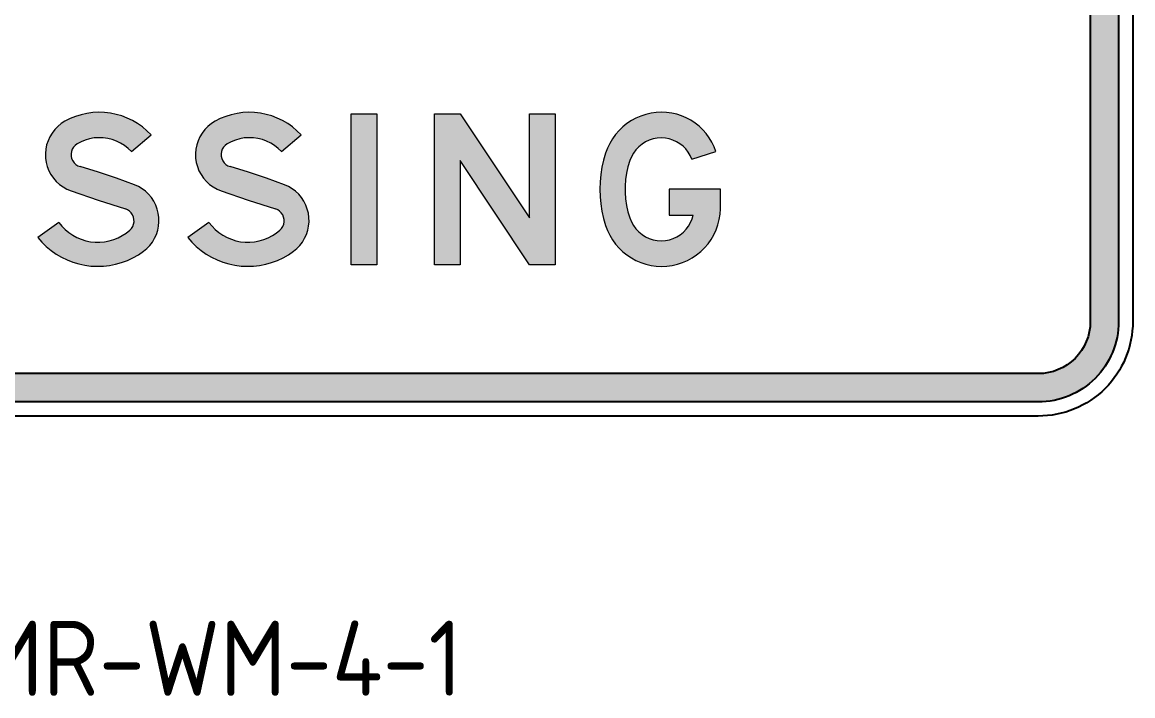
# Model space of a CAD drawing. Extents: x 143 to 283, y 110 to 205.
# Drawn here: x 204.8 to 283.2, y 109.6 to 157.1 of the extents above; entities that cross this region are included whole.
import ezdxf

# ---------------------------------------------------------------- set-up
doc = ezdxf.new("R2010")
doc.units = 0
doc.header["$LTSCALE"] = 12
doc.header["$MEASUREMENT"] = 0
doc.layers.get('0').update_dxf_attribs({"linetype": 'CONTINUOUS'})
for name, color, linetype in [('L25', 1, 'CONTINUOUS'), ('L35', 3, 'CONTINUOUS'), ('T25', 1, 'CONTINUOUS')]:
    doc.layers.add(name, color=color, linetype=linetype)
doc.styles.add('ISO', font='iso')

msp = doc.modelspace()

# ---------------------------------------------------------------- hatches: boundary and pattern name
at = {"layer": 'L25'}
h = msp.add_hatch(color=256, dxfattribs=at)
edge = h.paths.add_edge_path(flags=16)
edge.add_line((146.1875000000001, 135.9572171679198), (146.1875, 197.9573505012531))
edge.add_arc((149.8541000000001, 197.9573505012531), 3.666600000000045, 90.00000000000051, 179.9999999999996, ccw=False)
edge.add_line((149.8541, 201.6239505012531), (276.5208999999999, 201.6239505012531))
edge.add_arc((276.5208999999999, 197.9573505012531), 3.666600000000017, 3.979039320256561e-13, 89.99999999999909, ccw=False)
edge.add_line((280.1874999999999, 197.9573505012531), (280.1874999999999, 135.9572171679198))
edge.add_arc((276.5208999999999, 135.9572171679198), 3.666600000000017, -90, 3.979039320256561e-13, ccw=False)
edge.add_line((276.5208999999999, 132.2906171679197), (149.8541, 132.2906171679198))
edge.add_arc((149.8541, 135.9572171679198), 3.666599999999931, 179.9999999999996, 270.00000000000045, ccw=False)
edge = h.paths.add_edge_path()
edge.add_line((144.1875, 135.9572171679198), (144.1875, 197.9573505012531))
edge.add_arc((149.8541000000001, 197.9573505012531), 5.666600000000045, 90.00000000000028, 179.9999999999994, ccw=False)
edge.add_line((149.8541, 203.6239505012531), (276.5208999999999, 203.6239505012531))
edge.add_arc((276.5208999999999, 197.9573505012531), 5.666599999999988, 0, 89.99999999999937, ccw=False)
edge.add_line((282.1874999999999, 197.9573505012531), (282.1874999999999, 135.9572171679198))
edge.add_arc((276.5208999999999, 135.9572171679198), 5.666600000000017, -90, 2.8421709430404007e-13, ccw=False)
edge.add_line((276.5208999999999, 130.2906171679197), (149.8541, 130.2906171679198))
edge.add_arc((149.8541, 135.9572171679198), 5.66659999999996, 179.9999999999997, 270.00000000000057, ccw=False)
h = msp.add_hatch(color=256, dxfattribs=at)
h.paths.add_polyline_path([(228.0487106590545, 150.6273448908371), (229.8608194302471, 150.6273448908371), (229.8608194302471, 139.9645692682551), (228.0487106590545, 139.9645692682551)])
h.paths.add_polyline_path([(233.9201478357716, 150.6273448908371), (235.7322566069641, 150.6273448908371), (240.6362119821123, 143.2714118281149), (240.6362119821123, 150.6273448908371), (242.4483207533048, 150.6273448908371), (242.4483207533048, 139.9645692682551), (240.6362119821123, 139.9645692682551), (235.7322566069641, 147.3205023309773), (235.7322566069641, 139.9645692682551), (233.9201478357716, 139.9645692682551)])
h.paths.add_polyline_path([(176.9820521804764, 150.7348428687892), (176.5827739766543, 150.7194860147961), (176.1937336754943, 150.6580585988234), (175.8046933743343, 150.5659174748645), (175.4310099271676, 150.4328247402571), (175.0675643826628, 150.2638993463324), (174.7245946434823, 150.0642602444213), (174.402100709626, 149.828788483193), (174.105201532425, 149.5626030139782), (173.7980644525618, 149.2349901287909), (173.5114031780229, 148.8817824869483), (173.2554556114703, 148.5080990397815), (173.030221752904, 148.1190587386215), (172.835701602324, 147.7095426321373), (172.6667762083993, 147.289788622991), (172.5336834737919, 146.8597967111826), (172.4313044471709, 146.4195668967121), (172.3647580798672, 145.9742181309105), (172.3289254205498, 145.5237504137779), (172.3289254205498, 145.0681637453143), (172.3647580798672, 144.6176960281817), (172.4313044471709, 144.1723472623801), (172.5336834737919, 143.7321174479096), (172.6667762083993, 143.3021255361012), (172.835701602324, 142.8823715269549), (173.030221752904, 142.4728554204708), (173.2554556114703, 142.0838151193108), (173.5114031780229, 141.7101316721439), (173.7980644525618, 141.3620429816324), (174.105201532425, 141.029311145114), (174.402100709626, 140.7631256758993), (174.7245946434823, 140.5327728660019), (175.0675643826628, 140.3280148127598), (175.4310099271676, 140.1590894188351), (175.8046933743343, 140.0259966842277), (176.1937336754943, 139.9338555602688), (176.5827739766543, 139.8775470956272), (176.9820521804764, 139.857071290303), (177.3608545789742, 139.8826660469583), (177.7345380261411, 139.9440934629309), (178.1031025219769, 140.0362345868898), (178.4614291151505, 140.1590894188351), (178.804398854331, 140.3126579587666), (179.1371306908494, 140.4918212553535), (179.4545056733747, 140.7016982599266), (179.7514048505757, 140.9371700211551), (180.0278282224525, 141.1931175877077), (180.2837757890051, 141.4746599109155), (180.5090096475714, 141.7766780394476), (180.7137677008135, 142.0991719733039), (179.1166548855252, 143.0564158722107), (178.9682052969247, 142.7851114516649), (178.7890420003379, 142.5342828364434), (178.5842839470958, 142.3090489778771), (178.3744069425227, 142.1350046326213), (178.1491730839563, 141.9814360926897), (177.9085823713968, 141.8585812607445), (177.6526348048443, 141.7664401367855), (177.3864493356295, 141.7050127208129), (177.1202638664148, 141.6691800614955), (176.848959445869, 141.6691800614955), (176.5776550253232, 141.7050127208129), (176.3114695561086, 141.7664401367855), (176.060640940887, 141.8585812607445), (175.8149312769965, 141.9814360926897), (175.5896974184302, 142.1350046326213), (175.3849393651881, 142.3090489778771), (175.1136349446423, 142.595710252416), (174.8730442320829, 142.9028473322791), (174.6631672275097, 143.2355791687975), (174.4840039309229, 143.5836678593091), (174.3406732936534, 143.9471134038138), (174.2331753157013, 144.3259158023117), (174.1563910457355, 144.7098371521406), (174.1205583864181, 145.0988774533006), (174.1205583864181, 145.4930367057916), (174.1563910457355, 145.8820770069516), (174.2331753157013, 146.2659983567805), (174.3406732936534, 146.6448007552784), (174.4840039309229, 147.0082462997831), (174.6631672275097, 147.3563349902947), (174.8730442320829, 147.6890668268131), (175.1136349446423, 147.9962039066762), (175.3849393651881, 148.2828651812152), (175.6101732237544, 148.4722663804641), (175.8558828876448, 148.6258349203956), (176.1220683568596, 148.753808703672), (176.4036106800675, 148.8459498276309), (176.6902719546064, 148.9022582922725), (176.9820521804764, 148.9227340975967), (177.2789513576774, 148.9022582922725), (177.5707315835474, 148.8408308762999), (177.8573928580863, 148.7486897523409), (178.1235783273011, 148.6155970177335), (178.3744069425227, 148.4569095264709), (178.599640801089, 148.2623893758909), (178.804398854331, 148.0422744686557), (178.9733242482558, 147.8016837560962), (179.1166548855252, 147.5354982868815), (180.7137677008135, 148.4978611371193), (180.4578201342609, 148.8766635356172), (180.176277811053, 149.2298711774598), (179.8589028285278, 149.5626030139782), (179.5620036513268, 149.828788483193), (179.2395097174705, 150.0642602444213), (178.89653997829, 150.2638993463324), (178.5382133851163, 150.4328247402571), (178.1594109866185, 150.5659174748645), (177.7754896367895, 150.6580585988234), (177.3813303842985, 150.7194860147961)])
h.paths.add_polyline_path([(189.1856321537052, 146.0407644982142), (185.8787895938454, 146.0407644982142), (185.8787895938454, 148.8152361196446), (189.1856321537052, 148.8152361196446), (189.4006281096094, 148.7998792656514), (189.6105051141825, 148.7486897523409), (189.8152631674246, 148.6667865310441), (189.9995454153425, 148.5541696017609), (190.1633518579362, 148.4108389644915), (190.3066824952056, 148.2470325218978), (190.4192994244888, 148.0627502739799), (190.5012026457856, 147.8579922207378), (190.5523921590962, 147.6481152161647), (190.5677490130893, 147.4280003089294), (190.5523921590962, 147.2130043530252), (190.5012026457856, 146.998008397121), (190.4192994244888, 146.79836929521), (190.3066824952056, 146.6140870472921), (190.1633518579362, 146.4451616533674), (189.9995454153425, 146.3069499674289), (189.8152631674246, 146.1943330381458), (189.6105051141825, 146.1073108655179), (189.4006281096094, 146.0612403035384)], flags=16)
h.paths.add_polyline_path([(190.5677490130893, 144.551149660878), (192.594853740186, 139.9645692682551), (190.5677490130893, 139.9645692682551), (188.6532612152757, 144.2286557270217), (185.8787895938454, 144.2286557270217), (185.8787895938454, 139.9645692682551), (184.0666808226528, 139.9645692682551), (184.0666808226528, 150.6273448908371), (189.1856321537052, 150.6273448908371), (189.5183639902236, 150.611988036844), (189.851095826742, 150.5607985235334), (190.1735897605983, 150.4788953022366), (190.4858457917925, 150.3560404702914), (190.7878639203246, 150.2075908816908), (191.0694062435324, 150.023308633773), (191.3304727614161, 149.8134316291998), (191.5659445226445, 149.5779598679714), (191.7758215272177, 149.3168933500877), (191.9601037751355, 149.0353510268799), (192.1085533637361, 148.7333328983478), (192.2314081956813, 148.4210768671535), (192.3133114169782, 148.0985829332973), (192.3645009302887, 147.7658510967789), (192.3798577842818, 147.4280003089294), (192.3645009302887, 147.1055063750731), (192.3184303683092, 146.7830124412168), (192.2365271470124, 146.4656374586916), (192.1239102177292, 146.1585003788284), (191.9754606291287, 145.8667201529584), (191.806535235204, 145.5902967810816), (191.6017771819619, 145.334349214529), (191.3765433233956, 145.0988774533006), (191.125714708174, 144.8890004487274), (190.8544102876282, 144.7047182008096)])
h.paths.add_polyline_path([(199.3211557891888, 148.9227340975967), (199.0396134659809, 148.9073772436035), (198.7683090454352, 148.8613066816241), (198.5021235762204, 148.7794034603272), (198.2461760096678, 148.6719054823751), (198.0055852971084, 148.5336937964367), (197.7803514385421, 148.364768402512), (197.580712336631, 148.1753672032631), (197.4015490400442, 147.9654901986899), (197.2223857434574, 147.6941857781441), (197.0688172035258, 147.4075245036052), (196.9510813229116, 147.1055063750731), (196.8691781016147, 146.7881313925479), (196.7821559289868, 146.2967120647668), (196.7309664156763, 145.7950548343237), (196.7156095616832, 145.2985165552116), (196.7309664156763, 144.7968593247685), (196.7821559289868, 144.2952020943254), (196.8691781016147, 143.8037827665443), (196.9510813229116, 143.4915267353502), (197.0688172035258, 143.1895086068181), (197.2223857434574, 142.8977283809481), (197.4015490400442, 142.6315429117334), (197.580712336631, 142.4165469558292), (197.7803514385421, 142.2271457565802), (198.0055852971084, 142.0633393139865), (198.2461760096678, 141.9251276280481), (198.5021235762204, 141.812510698765), (198.7683090454352, 141.7357264287992), (199.0396134659809, 141.6845369154887), (199.3211557891888, 141.6691800614955), (199.5975791610656, 141.6845369154887), (199.8688835816114, 141.7357264287992), (200.1350690508261, 141.812510698765), (200.3910166173788, 141.9251276280481), (200.6316073299382, 142.0633393139865), (200.8568411885045, 142.2271457565802), (201.0564802904155, 142.4165469558292), (201.2356435870024, 142.6315429117334), (201.4199258349203, 142.8977283809481), (201.5683754235208, 143.1895086068181), (201.686111304135, 143.4915267353502), (201.7731334767629, 143.8037827665443), (201.8550366980597, 144.2952020943254), (201.9062262113702, 144.7968593247685), (201.9215830653634, 145.2985165552116), (201.9062262113702, 145.7950548343237), (201.8550366980597, 146.2967120647668), (201.7731334767629, 146.7881313925479), (201.686111304135, 147.1055063750731), (201.5683754235208, 147.4075245036052), (201.4199258349203, 147.6941857781441), (201.2356435870024, 147.9654901986899), (201.0564802904155, 148.1753672032631), (200.8568411885045, 148.364768402512), (200.6316073299382, 148.5336937964367), (200.3910166173788, 148.6719054823751), (200.1350690508261, 148.7794034603272), (199.8688835816114, 148.8613066816241), (199.5975791610656, 148.9073772436035)], flags=16)
h.paths.add_polyline_path([(199.3211557891888, 150.7348428687892), (198.942353390691, 150.7194860147961), (198.5635509921931, 150.6682965014855), (198.1949864963573, 150.5812743288577), (197.8315409518526, 150.4635384482434), (197.483452261341, 150.3150888596429), (197.1507204248226, 150.130806611725), (196.8333454422974, 149.9209296071519), (196.5364462650963, 149.6854578459235), (196.2651418445506, 149.4243913280398), (196.014313229329, 149.1377300535009), (195.7890793707627, 148.8254740223067), (195.5894402688517, 148.4978611371193), (195.4205148749269, 148.1548913979389), (195.2771842376575, 147.7965648047652), (195.1645673083743, 147.4280003089294), (195.0468314277601, 146.9058672731621), (194.9598092551322, 146.3734963347326), (194.9086197418217, 145.8360064449721), (194.8932628878285, 145.2985165552116), (194.9086197418217, 144.7559077141201), (194.9598092551322, 144.2235367756907), (195.0468314277601, 143.6911658372612), (195.1645673083743, 143.1639138501628), (195.2771842376575, 142.795349354327), (195.4205148749269, 142.4421417124844), (195.5894402688517, 142.0940530219729), (195.7890793707627, 141.7664401367855), (196.014313229329, 141.4541841055913), (196.2804986985437, 141.1572849283903), (196.5722789244137, 140.8859805078445), (196.8845349556079, 140.640270843954), (197.2223857434574, 140.4252748880498), (197.5755933853, 140.246111591463), (197.9492768324668, 140.0976620028624), (198.3331981822957, 139.9850450735793), (198.7222384834557, 139.9082608036135), (199.1215166872778, 139.8724281442962), (199.5207948910999, 139.8724281442962), (199.9149541435909, 139.9082608036135), (200.3091133960819, 139.9850450735793), (200.6930347459108, 140.0976620028624), (201.0615992417466, 140.246111591463), (201.4148068835892, 140.4252748880498), (201.7526576714387, 140.640270843954), (202.0700326539639, 140.8859805078445), (202.3618128798339, 141.1572849283903), (202.6228793977176, 141.4541841055913), (202.8481132562839, 141.7664401367855), (203.0477523581949, 142.0940530219729), (203.2217967034507, 142.4421417124844), (203.3651273407202, 142.795349354327), (203.4777442700033, 143.1639138501628), (203.5954801506175, 143.6911658372612), (203.6773833719143, 144.2235367756907), (203.7285728852249, 144.7559077141201), (203.743929739218, 145.2985165552116), (203.7285728852249, 145.8360064449721), (203.6773833719143, 146.3734963347326), (203.5954801506175, 146.9058672731621), (203.4777442700033, 147.4280003089294), (203.3651273407202, 147.7965648047652), (203.2217967034507, 148.1548913979389), (203.0477523581949, 148.4978611371193), (202.8481132562839, 148.8254740223067), (202.6228793977176, 149.1377300535009), (202.372050782496, 149.4243913280398), (202.1007463619502, 149.6854578459235), (201.8038471847492, 149.9209296071519), (201.486472202224, 150.130806611725), (201.1537403657055, 150.3150888596429), (200.805651675194, 150.4635384482434), (200.4422061306893, 150.5812743288577), (200.0736416348535, 150.6682965014855), (199.6999581876867, 150.7194860147961)])
h.paths.add_polyline_path([(207.4295746975757, 142.9489178942586), (205.9399598602395, 141.8841760173997), (206.2266211347784, 141.5565631322124), (206.5388771659726, 141.2494260523492), (206.8767279538221, 140.9730026804724), (207.2350545469957, 140.7221740652508), (207.6138569454936, 140.4969402066845), (208.0028972466536, 140.3075390074356), (208.4124133531378, 140.148851516173), (208.8321673622841, 140.0259966842277), (209.2570403227614, 139.9389745115998), (209.6921511859009, 139.8826660469583), (210.1272620490403, 139.862190241634), (210.5674918635108, 139.8724281442962), (211.0026027266503, 139.9236176576067), (211.4274756871276, 140.0055208789035), (211.8523486476049, 140.1283757108488), (212.2618647540891, 140.2768252994493), (212.6560240065802, 140.4611075473672), (213.034826405078, 140.6761035032714), (213.3982719495827, 140.9218131671619), (213.6337437108112, 141.1163333177419), (213.8436207153843, 141.3364482249771), (214.0227840119711, 141.5770389375366), (214.1814715032338, 141.8381054554202), (214.304326335179, 142.1145288272971), (214.401586410469, 142.4063090531671), (214.4578948751106, 142.7032082303681), (214.4886085830969, 143.0052263589002), (214.4783706804348, 143.3072444874323), (214.4374190697864, 143.6092626159644), (214.3657537511516, 143.9010428418343), (214.2582557731995, 144.1877041163733), (214.1200440872611, 144.459008536919), (213.9511186933364, 144.7098371521406), (213.7565985427564, 144.945308913369), (213.5364836355212, 145.1551859179422), (213.2958929229617, 145.334349214529), (213.034826405078, 145.4930367057916), (212.7584030332012, 145.6158915377369), (211.4940220544313, 146.0817161088627), (210.2142842216682, 146.5117080206711), (208.924308486243, 146.8956293705), (208.7656209949804, 146.9570567864726), (208.6222903577109, 147.0491979104315), (208.4994355257657, 147.1669337910457), (208.4021754504757, 147.3051454769841), (208.3305101318409, 147.4638329682468), (208.2946774725235, 147.6276394108405), (208.2895585211925, 147.7965648047652), (208.3151532778478, 147.9654901986899), (208.3714617424893, 148.1241776899525), (208.4584839151172, 148.267508327222), (208.5711008444004, 148.3954821104983), (208.7093125303388, 148.4978611371193), (208.9908548535467, 148.6463107257199), (209.2928729820788, 148.7691655576651), (209.6000100619419, 148.8613066816241), (209.9173850444672, 148.9176151462656), (210.2398789783234, 148.9380909515899), (210.5623729121798, 148.9278530489277), (210.879747894705, 148.8817824869483), (211.1920039258992, 148.8049982169825), (211.4991410057623, 148.6975002390304), (211.7858022803013, 148.5541696017609), (212.0622256521781, 148.3852442078362), (212.3130542673997, 148.1856051059252), (212.5485260286281, 147.9654901986899), (213.9306428880122, 149.1377300535009), (213.6388626621422, 149.4295102793709), (213.321487679617, 149.6956957485856), (212.9836368917675, 149.936286461145), (212.6253102985939, 150.1461634657182), (212.251626851427, 150.325326762305), (211.862586550267, 150.4737763509056), (211.468427297776, 150.5863932801887), (211.0589111912918, 150.6682965014855), (210.6493950848077, 150.7194860147961), (210.2347600269924, 150.7297239174582), (209.8201249691772, 150.709248112134), (209.410608862693, 150.6529396474924), (209.0062117075398, 150.5607985235334), (208.6120524550488, 150.4379436915882), (208.2281311052199, 150.2843751516566), (207.8544476580531, 150.0949739524077), (207.5933811401694, 149.931167509814), (207.357909378941, 149.736647359234), (207.1377944717057, 149.5114135006677), (206.9483932724568, 149.2657038367772), (206.7897057811942, 149.0046373188935), (206.6617319979179, 148.7230949956856), (206.5644719226279, 148.4261958184846), (206.5030445066552, 148.1241776899525), (206.47744975, 147.8170406100894), (206.4876876526621, 147.5047845788952), (206.5286392633105, 147.1976474990321), (206.6105424846074, 146.900748321831), (206.7231594138905, 146.608968095961), (206.86649005116, 146.3376636754153), (207.0456533477468, 146.0817161088627), (207.2452924496579, 145.8513632989653), (207.4756452595552, 145.6414862943921), (207.7264738747768, 145.4623229978053), (207.9977782953225, 145.3087544578737), (208.2844395698615, 145.1910185772595), (210.193808416344, 144.5357928068848), (212.1185341168197, 143.9112807444965), (212.2721026567512, 143.8447343771928), (212.4154332940207, 143.7525932532338), (212.5331691746349, 143.6297384212886), (212.6253102985939, 143.4915267353502), (212.6918566658975, 143.3379581954186), (212.7276893252149, 143.1741517528249), (212.7328082765459, 143.0052263589002), (212.7020945685596, 142.8414199163065), (212.640667152587, 142.6827324250439), (212.5536449799591, 142.5394017877744), (212.441028050676, 142.4165469558292), (212.1799615327923, 142.206669951256), (211.8984192095844, 142.0275066546692), (211.6066389837144, 141.8739381147376), (211.2943829525202, 141.7459643314613), (210.977007969995, 141.6538232075024), (210.6493950848077, 141.5923957915297), (210.3166632482892, 141.5616820835434), (209.9839314117708, 141.5668010348745), (209.6511995752524, 141.5975147428608), (209.3235866900651, 141.6691800614955), (209.0062117075398, 141.7664401367855), (208.6990746276767, 141.8944139200618), (208.4072944018067, 142.0531014113245), (208.1308710299299, 142.2425026105734), (207.8749234633773, 142.4523796151465), (207.6394517021489, 142.692970327706)])
h.paths.add_polyline_path([(218.0155660501919, 142.9489178942586), (216.5259512128557, 141.8841760173997), (216.8126124873947, 141.5565631322124), (217.1248685185888, 141.2494260523492), (217.4627193064383, 140.9730026804724), (217.821045899612, 140.7221740652508), (218.1998482981099, 140.4969402066845), (218.5940075506009, 140.3075390074356), (218.998404705754, 140.148851516173), (219.4181587149003, 140.0259966842277), (219.8481506267087, 139.9389745115998), (220.2832614898481, 139.8826660469583), (220.7183723529876, 139.862190241634), (221.1534832161271, 139.8724281442962), (221.5885940792665, 139.9236176576067), (222.0185859910749, 140.0055208789035), (222.4383400002212, 140.1283757108488), (222.8478561067054, 140.2768252994493), (223.2420153591964, 140.4611075473672), (223.6259367090253, 140.6761035032714), (223.984263302199, 140.9218131671619), (224.2197350634274, 141.1163333177419), (224.4296120680005, 141.3364482249771), (224.6138943159184, 141.5770389375366), (224.76746285585, 141.8381054554202), (224.8954366391263, 142.1145288272971), (224.9875777630852, 142.4063090531671), (225.0490051790579, 142.7032082303681), (225.0745999357131, 143.0052263589002), (225.0694809843821, 143.3072444874323), (225.0285293737337, 143.6092626159644), (224.9517451037679, 143.9010428418343), (224.8442471258158, 144.1877041163733), (224.7060354398774, 144.459008536919), (224.5422289972837, 144.7098371521406), (224.3477088467037, 144.945308913369), (224.1275939394685, 145.1551859179422), (223.8818842755779, 145.334349214529), (223.6259367090253, 145.4930367057916), (223.3495133371485, 145.6158915377369), (222.0800134070475, 146.0817161088627), (220.8002755742844, 146.5117080206711), (219.5102998388593, 146.8956293705), (219.3516123475966, 146.9570567864726), (219.2082817103272, 147.0491979104315), (219.0854268783819, 147.1669337910457), (218.9881668030919, 147.3051454769841), (218.9216204357882, 147.4638329682468), (218.8806688251398, 147.6276394108405), (218.8755498738088, 147.7965648047652), (218.901144630464, 147.9654901986899), (218.9574530951056, 148.1241776899525), (219.0495942190645, 148.267508327222), (219.1622111483477, 148.3954821104983), (219.295303882955, 148.4978611371193), (219.581965157494, 148.6463107257199), (219.878864334695, 148.7691655576651), (220.1911203658892, 148.8613066816241), (220.5084953484144, 148.9176151462656), (220.8258703309397, 148.9380909515899), (221.148364264796, 148.9278530489277), (221.4708581986523, 148.8817824869483), (221.7831142298465, 148.8049982169825), (222.0851323583786, 148.6975002390304), (222.3717936329175, 148.5541696017609), (222.6482170047943, 148.3852442078362), (222.9041645713469, 148.1856051059252), (223.1345173812443, 147.9654901986899), (224.5217531919595, 149.1377300535009), (224.2248540147584, 149.4295102793709), (223.9074790322332, 149.6956957485856), (223.5696282443838, 149.936286461145), (223.2113016512101, 150.1461634657182), (222.8376182040433, 150.325326762305), (222.4536968542143, 150.4737763509056), (222.0544186503923, 150.5863932801887), (221.6500214952391, 150.6682965014855), (221.2353864374239, 150.7194860147961), (220.8207513796087, 150.7297239174582), (220.4061163217934, 150.709248112134), (219.9966002153092, 150.6529396474924), (219.5922030601561, 150.5607985235334), (219.198043807665, 150.4379436915882), (218.8141224578361, 150.2843751516566), (218.4455579620004, 150.0949739524077), (218.1844914441167, 149.931167509814), (217.9439007315572, 149.736647359234), (217.728904775653, 149.5114135006677), (217.5395035764041, 149.2657038367772), (217.3756971338104, 149.0046373188935), (217.2477233505341, 148.7230949956856), (217.1555822265751, 148.4261958184846), (217.0941548106025, 148.1241776899525), (217.0634411026162, 147.8170406100894), (217.0736790052783, 147.5047845788952), (217.1197495672578, 147.1976474990321), (217.1965338372236, 146.900748321831), (217.3091507665067, 146.608968095961), (217.4576003551072, 146.3376636754153), (217.631644700363, 146.0817161088627), (217.8364027536051, 145.8513632989653), (218.0616366121714, 145.6414862943921), (218.312465227393, 145.4623229978053), (218.5837696479388, 145.3087544578737), (218.8704309224777, 145.1910185772595), (220.7849187202913, 144.5357928068848), (222.7096444207669, 143.9112807444965), (222.8632129606985, 143.8447343771928), (223.0014246466369, 143.7525932532338), (223.1191605272511, 143.6297384212886), (223.2164206025411, 143.4915267353502), (223.2829669698448, 143.3379581954186), (223.3136806778311, 143.1741517528249), (223.3187996291622, 143.0052263589002), (223.2880859211758, 142.8414199163065), (223.2317774565343, 142.6827324250439), (223.1396363325753, 142.5394017877744), (223.0270194032922, 142.4165469558292), (222.7659528854085, 142.206669951256), (222.4895295135317, 142.0275066546692), (222.1926303363307, 141.8739381147376), (221.8854932564675, 141.7459643314613), (221.5629993226112, 141.6538232075024), (221.2353864374239, 141.5923957915297), (220.9026546009055, 141.5616820835434), (220.5699227643871, 141.5668010348745), (220.2423098791997, 141.5975147428608), (219.9146969940124, 141.6691800614955), (219.5973220114871, 141.7664401367855), (219.290184931624, 141.8944139200618), (218.9932857544229, 142.0531014113245), (218.7168623825461, 142.2425026105734), (218.4609148159935, 142.4523796151465), (218.2305620060962, 142.692970327706)])
h.paths.add_polyline_path([(252.0719492556832, 147.4280003089294), (253.7765600489236, 147.9654901986899), (253.6485862656473, 148.2982220352083), (253.4898987743847, 148.6258349203956), (253.3056165264668, 148.9329720002588), (253.0906205705626, 149.2247522261288), (252.8500298580031, 149.4960566466746), (252.5889633401195, 149.7468852618961), (252.3074210169116, 149.9670001691314), (252.0054028883795, 150.1666392710424), (251.6880279058543, 150.3406836162982), (251.3552960693359, 150.4788953022366), (251.0123263301553, 150.5915122315197), (250.6591186883127, 150.6734154528166), (250.3007920951391, 150.7194860147961), (249.9424655019654, 150.7348428687892), (249.5687820547986, 150.7194860147961), (249.2002175589628, 150.6631775501545), (248.8367720144581, 150.5812743288577), (248.4835643726155, 150.4635384482434), (248.140594633435, 150.3150888596429), (247.8129817482476, 150.1410445143871), (247.5058446683845, 149.931167509814), (247.2140644425145, 149.7008146999166), (246.9427600219687, 149.444867133364), (246.7021693094093, 149.1633248101562), (246.482054402174, 148.8613066816241), (246.2926532029251, 148.5388127477678), (246.1288467603314, 148.2060809112494), (245.995754025724, 147.8579922207378), (245.8524233884546, 147.3563349902947), (245.7398064591714, 146.8495588085205), (245.6579032378746, 146.3325447240842), (245.6118326758951, 145.8155306396479), (245.596475821902, 145.2985165552116), (245.6118326758951, 144.7763835194443), (245.6579032378746, 144.259369435008), (245.7398064591714, 143.7423553505717), (245.8524233884546, 143.2355791687975), (245.995754025724, 142.7390408896855), (246.1288467603314, 142.3858332478429), (246.2926532029251, 142.0531014113245), (246.482054402174, 141.7306074774681), (246.7021693094093, 141.4285893489361), (246.9427600219687, 141.1521659770592), (247.2140644425145, 140.8910994591756), (247.5058446683845, 140.6607466492782), (247.8129817482476, 140.4559885960361), (248.140594633435, 140.2768252994493), (248.4835643726155, 140.1283757108488), (248.8367720144581, 140.0106398302346), (249.2002175589628, 139.9287366089377), (249.5687820547986, 139.8775470956272), (249.9424655019654, 139.857071290303), (250.3212679004633, 139.8724281442962), (250.6949513476301, 139.9236176576067), (251.0635158434659, 140.0055208789035), (251.4218424366395, 140.1232567595177), (251.7699311271511, 140.2717063481182), (252.1026629636695, 140.4559885960361), (252.4149189948637, 140.6658656006093), (252.7118181720647, 140.9013373618377), (252.9831225926105, 141.1675228310524), (253.228832256501, 141.4541841055913), (253.4438282124052, 141.7613211854544), (253.6332294116541, 142.0889340706418), (253.7919169029168, 142.4370227611534), (253.9198906861931, 142.790230402996), (254.012031810152, 143.1587948988318), (254.0734592261246, 143.5324783459986), (254.0990539827799, 143.9112807444965), (254.0990539827799, 145.2985165552116), (250.4748364403949, 145.2985165552116), (250.4748364403949, 143.4812888326881), (252.1794472336353, 143.4812888326881), (252.1026629636695, 143.2099844121423), (251.9951649857174, 142.9489178942586), (251.8518343484479, 142.7032082303681), (251.6829089545232, 142.4779743718018), (251.4883888039432, 142.2732163185597), (251.268273896708, 142.0940530219729), (251.0276831841485, 141.9456034333724), (250.7717356175959, 141.8278675527582), (250.5004311970501, 141.7408453801303), (250.2240078251733, 141.6896558668197), (249.9424655019654, 141.6691800614955), (249.6455663247644, 141.6845369154887), (249.3589050502254, 141.7408453801303), (249.0773627270176, 141.8278675527582), (248.8111772578028, 141.9507223847034), (248.5654675939123, 142.109409875966), (248.335114784015, 142.2936921238839), (248.1354756821039, 142.5035691284571), (247.9563123855171, 142.7441598410165), (247.8129817482476, 143.0001074075691), (247.7003648189645, 143.2714118281149), (247.5723910356882, 143.7065226912543), (247.4700120090671, 144.1569904083869), (247.4034656417634, 144.6125770768506), (247.3727519337771, 145.0681637453143), (247.3727519337771, 145.5237504137779), (247.4034656417634, 145.9844560335727), (247.4700120090671, 146.4349237507053), (247.5723910356882, 146.8853914678378), (247.7003648189645, 147.3205023309773), (247.8129817482476, 147.5969257028542), (247.9563123855171, 147.8528732694068), (248.1354756821039, 148.0883450306352), (248.335114784015, 148.2982220352083), (248.5654675939123, 148.4825042831262), (248.8111772578028, 148.6411917743888), (249.0773627270176, 148.7640466063341), (249.3589050502254, 148.851068778962), (249.6455663247644, 148.9073772436035), (249.9424655019654, 148.9227340975967), (250.2188888738422, 148.9073772436035), (250.490193294388, 148.856187730293), (250.7512598122717, 148.7742845089962), (251.0072073788243, 148.656548628382), (251.2426791400527, 148.5132179911125), (251.4576750959569, 148.3391736458567), (251.6521952465369, 148.1446534952767), (251.8211206404616, 147.9245385880415), (251.9644512777311, 147.683947875482)])

# ---------------------------------------------------------------- linework, layer by layer
at = {"color": 3, "lineweight": 0}
for points in [[(212.5485260286281, 147.9654901986899), (213.9306428880122, 149.1377300535009), (213.6388626621422, 149.4295102793709), (213.321487679617, 149.6956957485856), (212.9836368917675, 149.936286461145), (212.6253102985939, 150.1461634657182), (212.251626851427, 150.325326762305), (211.862586550267, 150.4737763509056), (211.468427297776, 150.5863932801887), (211.0589111912918, 150.6682965014855), (210.6493950848077, 150.7194860147961), (210.2347600269924, 150.7297239174582), (209.8201249691772, 150.709248112134), (209.410608862693, 150.6529396474924), (209.0062117075398, 150.5607985235334), (208.6120524550488, 150.4379436915882), (208.2281311052199, 150.2843751516566), (207.8544476580531, 150.0949739524077), (207.5933811401694, 149.931167509814), (207.357909378941, 149.736647359234), (207.1377944717057, 149.5114135006677), (206.9483932724568, 149.2657038367772), (206.7897057811942, 149.0046373188935), (206.6617319979179, 148.7230949956856), (206.5644719226279, 148.4261958184846), (206.5030445066552, 148.1241776899525), (206.47744975, 147.8170406100894), (206.4876876526621, 147.5047845788952), (206.5286392633105, 147.1976474990321), (206.6105424846074, 146.900748321831), (206.7231594138905, 146.608968095961), (206.86649005116, 146.3376636754153), (207.0456533477468, 146.0817161088627), (207.2452924496579, 145.8513632989653), (207.4756452595552, 145.6414862943921), (207.7264738747768, 145.4623229978053), (207.9977782953225, 145.3087544578737), (208.2844395698615, 145.1910185772595), (210.193808416344, 144.5357928068848), (212.1185341168197, 143.9112807444965)], [(223.1345173812443, 147.9654901986899), (224.5217531919595, 149.1377300535009), (224.2248540147584, 149.4295102793709), (223.9074790322332, 149.6956957485856), (223.5696282443838, 149.936286461145), (223.2113016512101, 150.1461634657182), (222.8376182040433, 150.325326762305), (222.4536968542143, 150.4737763509056), (222.0544186503923, 150.5863932801887), (221.6500214952391, 150.6682965014855), (221.2353864374239, 150.7194860147961), (220.8207513796087, 150.7297239174582), (220.4061163217934, 150.709248112134), (219.9966002153092, 150.6529396474924), (219.5922030601561, 150.5607985235334), (219.198043807665, 150.4379436915882), (218.8141224578361, 150.2843751516566), (218.4455579620004, 150.0949739524077), (218.1844914441167, 149.931167509814), (217.9439007315572, 149.736647359234), (217.728904775653, 149.5114135006677), (217.5395035764041, 149.2657038367772), (217.3756971338104, 149.0046373188935), (217.2477233505341, 148.7230949956856), (217.1555822265751, 148.4261958184846), (217.0941548106025, 148.1241776899525), (217.0634411026162, 147.8170406100894), (217.0736790052783, 147.5047845788952), (217.1197495672578, 147.1976474990321), (217.1965338372236, 146.900748321831), (217.3091507665067, 146.608968095961), (217.4576003551072, 146.3376636754153), (217.631644700363, 146.0817161088627), (217.8364027536051, 145.8513632989653), (218.0616366121714, 145.6414862943921), (218.312465227393, 145.4623229978053), (218.5837696479388, 145.3087544578737), (218.8704309224777, 145.1910185772595), (220.7849187202913, 144.5357928068848), (222.7096444207669, 143.9112807444965)], [(228.0487106590545, 150.6273448908371), (229.8608194302471, 150.6273448908371), (229.8608194302471, 139.9645692682551), (228.0487106590545, 139.9645692682551), (228.0487106590545, 150.6273448908371), (228.0487106590545, 150.6273448908371)], [(233.9201478357716, 150.6273448908371), (235.7322566069641, 150.6273448908371), (240.6362119821123, 143.2714118281149), (240.6362119821123, 150.6273448908371), (242.4483207533048, 150.6273448908371), (242.4483207533048, 139.9645692682551), (240.6362119821123, 139.9645692682551), (235.7322566069641, 147.3205023309773), (235.7322566069641, 139.9645692682551), (233.9201478357716, 139.9645692682551), (233.9201478357716, 150.6273448908371), (233.9201478357716, 150.6273448908371)], [(249.9424655019654, 150.7348428687892), (249.5687820547986, 150.7194860147961), (249.2002175589628, 150.6631775501545), (248.8367720144581, 150.5812743288577), (248.4835643726155, 150.4635384482434), (248.140594633435, 150.3150888596429), (247.8129817482476, 150.1410445143871), (247.5058446683845, 149.931167509814), (247.2140644425145, 149.7008146999166), (246.9427600219687, 149.444867133364), (246.7021693094093, 149.1633248101562), (246.482054402174, 148.8613066816241), (246.2926532029251, 148.5388127477678), (246.1288467603314, 148.2060809112494), (245.995754025724, 147.8579922207378), (245.8524233884546, 147.3563349902947), (245.7398064591714, 146.8495588085205), (245.6579032378746, 146.3325447240842), (245.6118326758951, 145.8155306396479), (245.596475821902, 145.2985165552116), (245.6118326758951, 144.7763835194443), (245.6579032378746, 144.259369435008), (245.7398064591714, 143.7423553505717), (245.8524233884546, 143.2355791687975), (245.995754025724, 142.7390408896855), (246.1288467603314, 142.3858332478429), (246.2926532029251, 142.0531014113245), (246.482054402174, 141.7306074774681), (246.7021693094093, 141.4285893489361), (246.9427600219687, 141.1521659770592), (247.2140644425145, 140.8910994591756), (247.5058446683845, 140.6607466492782), (247.8129817482476, 140.4559885960361), (248.140594633435, 140.2768252994493), (248.4835643726155, 140.1283757108488), (248.8367720144581, 140.0106398302346), (249.2002175589628, 139.9287366089377), (249.5687820547986, 139.8775470956272), (249.9424655019654, 139.857071290303), (250.3212679004633, 139.8724281442962), (250.6949513476301, 139.9236176576067), (251.0635158434659, 140.0055208789035), (251.4218424366395, 140.1232567595177), (251.7699311271511, 140.2717063481182), (252.1026629636695, 140.4559885960361), (252.4149189948637, 140.6658656006093), (252.7118181720647, 140.9013373618377), (252.9831225926105, 141.1675228310524), (253.228832256501, 141.4541841055913), (253.4438282124052, 141.7613211854544), (253.6332294116541, 142.0889340706418), (253.7919169029168, 142.4370227611534), (253.9198906861931, 142.790230402996), (254.012031810152, 143.1587948988318), (254.0734592261246, 143.5324783459986), (254.0990539827799, 143.9112807444965), (254.0990539827799, 145.2985165552116), (250.4748364403949, 145.2985165552116), (250.4748364403949, 143.4812888326881), (252.1794472336353, 143.4812888326881)], [(252.0719492556832, 147.4280003089294), (253.7765600489236, 147.9654901986899), (253.6485862656473, 148.2982220352083), (253.4898987743847, 148.6258349203956), (253.3056165264668, 148.9329720002588), (253.0906205705626, 149.2247522261288), (252.8500298580031, 149.4960566466746), (252.5889633401195, 149.7468852618961), (252.3074210169116, 149.9670001691314), (252.0054028883795, 150.1666392710424), (251.6880279058543, 150.3406836162982), (251.3552960693359, 150.4788953022366), (251.0123263301553, 150.5915122315197), (250.6591186883127, 150.6734154528166), (250.3007920951391, 150.7194860147961), (249.9424655019654, 150.7348428687892)], [(212.5485260286281, 147.9654901986899), (212.3130542673997, 148.1856051059252), (212.0622256521781, 148.3852442078362), (211.7858022803013, 148.5541696017609), (211.4991410057623, 148.6975002390304), (211.1920039258992, 148.8049982169825), (210.879747894705, 148.8817824869483), (210.5623729121798, 148.9278530489277), (210.2398789783234, 148.9380909515899), (209.9173850444672, 148.9176151462656), (209.6000100619419, 148.8613066816241), (209.2928729820788, 148.7691655576651), (208.9908548535467, 148.6463107257199), (208.7093125303388, 148.4978611371193)], [(223.1345173812443, 147.9654901986899), (222.9041645713469, 148.1856051059252), (222.6482170047943, 148.3852442078362), (222.3717936329175, 148.5541696017609), (222.0851323583786, 148.6975002390304), (221.7831142298465, 148.8049982169825), (221.4708581986523, 148.8817824869483), (221.148364264796, 148.9278530489277), (220.8258703309397, 148.9380909515899), (220.5084953484144, 148.9176151462656), (220.1911203658892, 148.8613066816241), (219.878864334695, 148.7691655576651), (219.581965157494, 148.6463107257199), (219.295303882955, 148.4978611371193)], [(249.9424655019654, 148.9227340975967), (249.6455663247644, 148.9073772436035), (249.3589050502254, 148.851068778962), (249.0773627270176, 148.7640466063341), (248.8111772578028, 148.6411917743888), (248.5654675939123, 148.4825042831262), (248.335114784015, 148.2982220352083), (248.1354756821039, 148.0883450306352), (247.9563123855171, 147.8528732694068), (247.8129817482476, 147.5969257028542), (247.7003648189645, 147.3205023309773)], [(252.0719492556832, 147.4280003089294), (251.9644512777311, 147.683947875482), (251.8211206404616, 147.9245385880415), (251.6521952465369, 148.1446534952767), (251.4576750959569, 148.3391736458567), (251.2426791400527, 148.5132179911125), (251.0072073788243, 148.656548628382), (250.7512598122717, 148.7742845089962), (250.490193294388, 148.856187730293), (250.2188888738422, 148.9073772436035), (249.9424655019654, 148.9227340975967)], [(208.7093125303388, 148.4978611371193), (208.5711008444004, 148.3954821104983), (208.4584839151172, 148.267508327222), (208.3714617424893, 148.1241776899525), (208.3151532778478, 147.9654901986899), (208.2895585211925, 147.7965648047652), (208.2946774725235, 147.6276394108405), (208.3305101318409, 147.4638329682468), (208.4021754504757, 147.3051454769841), (208.4994355257657, 147.1669337910457), (208.6222903577109, 147.0491979104315), (208.7656209949804, 146.9570567864726), (208.924308486243, 146.8956293705)], [(219.295303882955, 148.4978611371193), (219.1622111483477, 148.3954821104983), (219.0495942190645, 148.267508327222), (218.9574530951056, 148.1241776899525), (218.901144630464, 147.9654901986899), (218.8755498738088, 147.7965648047652), (218.8806688251398, 147.6276394108405), (218.9216204357882, 147.4638329682468), (218.9881668030919, 147.3051454769841), (219.0854268783819, 147.1669337910457), (219.2082817103272, 147.0491979104315), (219.3516123475966, 146.9570567864726), (219.5102998388593, 146.8956293705)], [(247.7003648189645, 147.3205023309773), (247.5723910356882, 146.8853914678378), (247.4700120090671, 146.4349237507053), (247.4034656417634, 145.9844560335727), (247.3727519337771, 145.5237504137779), (247.3727519337771, 145.0681637453143), (247.4034656417634, 144.6125770768506), (247.4700120090671, 144.1569904083869), (247.5723910356882, 143.7065226912543), (247.7003648189645, 143.2714118281149)], [(205.9399598602395, 141.8841760173997), (206.2266211347784, 141.5565631322124), (206.5388771659726, 141.2494260523492), (206.8767279538221, 140.9730026804724), (207.2350545469957, 140.7221740652508), (207.6138569454936, 140.4969402066845), (208.0028972466536, 140.3075390074356), (208.4124133531378, 140.148851516173), (208.8321673622841, 140.0259966842277), (209.2570403227614, 139.9389745115998), (209.6921511859009, 139.8826660469583), (210.1272620490403, 139.862190241634), (210.5674918635108, 139.8724281442962), (211.0026027266503, 139.9236176576067), (211.4274756871276, 140.0055208789035), (211.8523486476049, 140.1283757108488), (212.2618647540891, 140.2768252994493), (212.6560240065802, 140.4611075473672), (213.034826405078, 140.6761035032714), (213.3982719495827, 140.9218131671619), (213.6337437108112, 141.1163333177419), (213.8436207153843, 141.3364482249771), (214.0227840119711, 141.5770389375366), (214.1814715032338, 141.8381054554202), (214.304326335179, 142.1145288272971), (214.401586410469, 142.4063090531671), (214.4578948751106, 142.7032082303681), (214.4886085830969, 143.0052263589002), (214.4783706804348, 143.3072444874323), (214.4374190697864, 143.6092626159644), (214.3657537511516, 143.9010428418343), (214.2582557731995, 144.1877041163733), (214.1200440872611, 144.459008536919), (213.9511186933364, 144.7098371521406), (213.7565985427564, 144.945308913369), (213.5364836355212, 145.1551859179422), (213.2958929229617, 145.334349214529), (213.034826405078, 145.4930367057916), (212.7584030332012, 145.6158915377369), (211.4940220544313, 146.0817161088627), (210.2142842216682, 146.5117080206711), (208.924308486243, 146.8956293705)], [(216.5259512128557, 141.8841760173997), (216.8126124873947, 141.5565631322124), (217.1248685185888, 141.2494260523492), (217.4627193064383, 140.9730026804724), (217.821045899612, 140.7221740652508), (218.1998482981099, 140.4969402066845), (218.5940075506009, 140.3075390074356), (218.998404705754, 140.148851516173), (219.4181587149003, 140.0259966842277), (219.8481506267087, 139.9389745115998), (220.2832614898481, 139.8826660469583), (220.7183723529876, 139.862190241634), (221.1534832161271, 139.8724281442962), (221.5885940792665, 139.9236176576067), (222.0185859910749, 140.0055208789035), (222.4383400002212, 140.1283757108488), (222.8478561067054, 140.2768252994493), (223.2420153591964, 140.4611075473672), (223.6259367090253, 140.6761035032714), (223.984263302199, 140.9218131671619), (224.2197350634274, 141.1163333177419), (224.4296120680005, 141.3364482249771), (224.6138943159184, 141.5770389375366), (224.76746285585, 141.8381054554202), (224.8954366391263, 142.1145288272971), (224.9875777630852, 142.4063090531671), (225.0490051790579, 142.7032082303681), (225.0745999357131, 143.0052263589002), (225.0694809843821, 143.3072444874323), (225.0285293737337, 143.6092626159644), (224.9517451037679, 143.9010428418343), (224.8442471258158, 144.1877041163733), (224.7060354398774, 144.459008536919), (224.5422289972837, 144.7098371521406), (224.3477088467037, 144.945308913369), (224.1275939394685, 145.1551859179422), (223.8818842755779, 145.334349214529), (223.6259367090253, 145.4930367057916), (223.3495133371485, 145.6158915377369), (222.0800134070475, 146.0817161088627), (220.8002755742844, 146.5117080206711), (219.5102998388593, 146.8956293705)], [(212.441028050676, 142.4165469558292), (212.5536449799591, 142.5394017877744), (212.640667152587, 142.6827324250439), (212.7020945685596, 142.8414199163065), (212.7328082765459, 143.0052263589002), (212.7276893252149, 143.1741517528249), (212.6918566658975, 143.3379581954186), (212.6253102985939, 143.4915267353502), (212.5331691746349, 143.6297384212886), (212.4154332940207, 143.7525932532338), (212.2721026567512, 143.8447343771928), (212.1185341168197, 143.9112807444965)], [(223.0270194032922, 142.4165469558292), (223.1396363325753, 142.5394017877744), (223.2317774565343, 142.6827324250439), (223.2880859211758, 142.8414199163065), (223.3187996291622, 143.0052263589002), (223.3136806778311, 143.1741517528249), (223.2829669698448, 143.3379581954186), (223.2164206025411, 143.4915267353502), (223.1191605272511, 143.6297384212886), (223.0014246466369, 143.7525932532338), (222.8632129606985, 143.8447343771928), (222.7096444207669, 143.9112807444965)], [(249.9424655019654, 141.6691800614955), (250.2240078251733, 141.6896558668197), (250.5004311970501, 141.7408453801303), (250.7717356175959, 141.8278675527582), (251.0276831841485, 141.9456034333724), (251.268273896708, 142.0940530219729), (251.4883888039432, 142.2732163185597), (251.6829089545232, 142.4779743718018), (251.8518343484479, 142.7032082303681), (251.9951649857174, 142.9489178942586), (252.1026629636695, 143.2099844121423), (252.1794472336353, 143.4812888326881)], [(207.4295746975757, 142.9489178942586), (205.9399598602395, 141.8841760173997)], [(207.4295746975757, 142.9489178942586), (207.6394517021489, 142.692970327706), (207.8749234633773, 142.4523796151465), (208.1308710299299, 142.2425026105734), (208.4072944018067, 142.0531014113245), (208.6990746276767, 141.8944139200618), (209.0062117075398, 141.7664401367855), (209.3235866900651, 141.6691800614955), (209.6511995752524, 141.5975147428608), (209.9839314117708, 141.5668010348745), (210.3166632482892, 141.5616820835434), (210.6493950848077, 141.5923957915297), (210.977007969995, 141.6538232075024), (211.2943829525202, 141.7459643314613), (211.6066389837144, 141.8739381147376), (211.8984192095844, 142.0275066546692), (212.1799615327923, 142.206669951256), (212.441028050676, 142.4165469558292)], [(218.0155660501919, 142.9489178942586), (216.5259512128557, 141.8841760173997)], [(218.0155660501919, 142.9489178942586), (218.2305620060962, 142.692970327706), (218.4609148159935, 142.4523796151465), (218.7168623825461, 142.2425026105734), (218.9932857544229, 142.0531014113245), (219.290184931624, 141.8944139200618), (219.5973220114871, 141.7664401367855), (219.9146969940124, 141.6691800614955), (220.2423098791997, 141.5975147428608), (220.5699227643871, 141.5668010348745), (220.9026546009055, 141.5616820835434), (221.2353864374239, 141.5923957915297), (221.5629993226112, 141.6538232075024), (221.8854932564675, 141.7459643314613), (222.1926303363307, 141.8739381147376), (222.4895295135317, 142.0275066546692), (222.7659528854085, 142.206669951256), (223.0270194032922, 142.4165469558292)], [(247.7003648189645, 143.2714118281149), (247.8129817482476, 143.0001074075691), (247.9563123855171, 142.7441598410165), (248.1354756821039, 142.5035691284571), (248.335114784015, 142.2936921238839), (248.5654675939123, 142.109409875966), (248.8111772578028, 141.9507223847034), (249.0773627270176, 141.8278675527582), (249.3589050502254, 141.7408453801303), (249.6455663247644, 141.6845369154887), (249.9424655019654, 141.6691800614955)]]:
    msp.add_lwpolyline(points, dxfattribs=at)
at = {"layer": 'L35'}
for points in [[(143.1875, 135.9572171679198), (143.1875, 197.9573505012531, -0.414213562373095), (149.8541, 204.6239505012531), (276.5208999999999, 204.6239505012531, -0.414213562373095), (283.1874999999999, 197.9573505012531), (283.1874999999999, 135.9572171679198, -0.4142135623730953), (276.5208999999999, 129.2906171679198), (149.8541, 129.2906171679198, -0.4142135623730951)], [(144.1875, 135.9572171679198), (144.1875, 197.9573505012531, -0.4142135623730906), (149.8541, 203.6239505012531), (276.5208999999999, 203.6239505012531, -0.4142135623730935), (282.1874999999999, 197.9573505012531), (282.1874999999999, 135.9572171679198, -0.4142135623730964), (276.5208999999999, 130.2906171679197), (149.8541, 130.2906171679198, -0.4142135623730995)], [(146.1875000000001, 135.9572171679198), (146.1875, 197.9573505012531, -0.4142135623730905), (149.8541, 201.6239505012531), (276.5208999999999, 201.6239505012531, -0.4142135623730882), (280.1874999999999, 197.9573505012531), (280.1874999999999, 135.9572171679198, -0.4142135623730974), (276.5208999999999, 132.2906171679197), (149.8541, 132.2906171679198, -0.4142135623730996)]]:
    msp.add_lwpolyline(points, format="xyb", close=True, dxfattribs=at)

# ---------------------------------------------------------------- texts
at = {"layer": 'T25', "color": 3, "style": 'ISO'}
msp.add_text(' MR-WM-4-1', height=5.301771308269468, dxfattribs=at).set_placement((198.6405790741015, 109.5530454688363))

doc.saveas('drawing.dxf')
